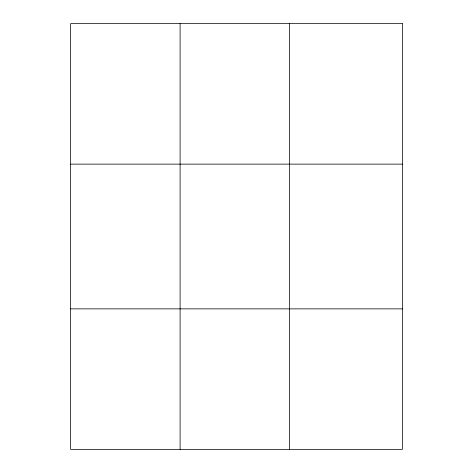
<?xml version="1.0" encoding="UTF-8"?>
<svg xmlns="http://www.w3.org/2000/svg" width="473" height="473" viewBox="0 0 473 473"><rect width="100%" height="100%" fill="white"/><g stroke="black" fill="none" stroke-linecap="round" stroke-linejoin="round"><path stroke-width="0.71" d="M180.095 449.35L180.095 23.65M289.588 449.35L289.588 23.65M70.607 164.131L402.393 164.131M70.607 308.869L402.393 308.869M402.393 23.65L402.393 449.35L70.607 449.35L70.607 23.65L402.393 23.65"/></g></svg>
